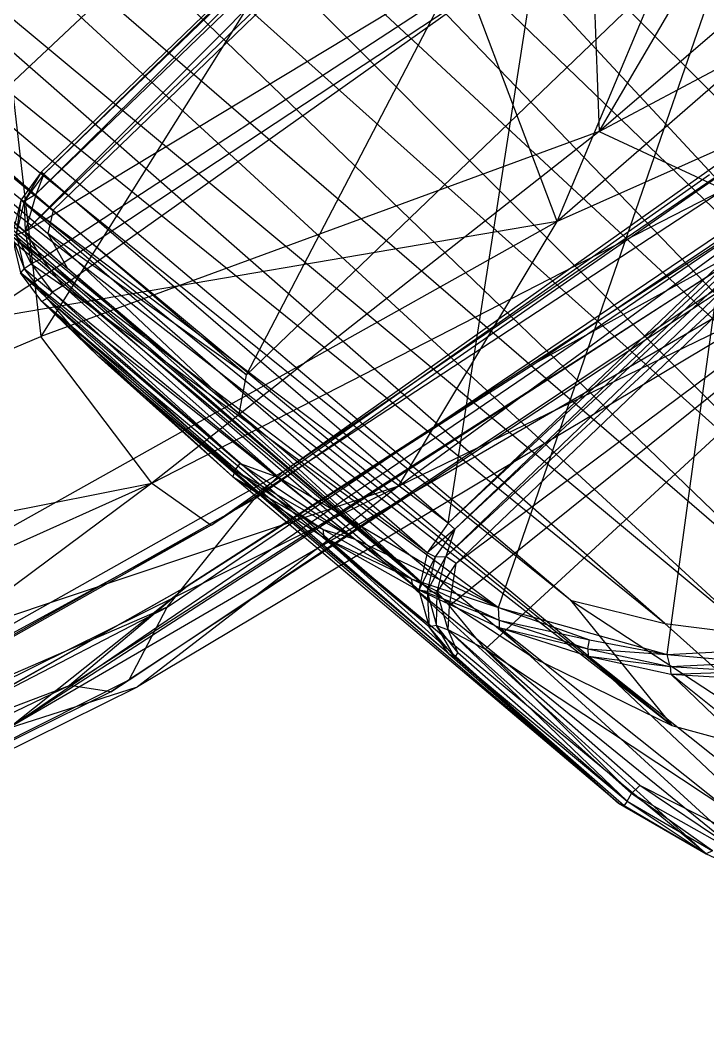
# Model space of a CAD drawing. Extents: x 11992 to 29481, y -6727 to 6811.
# Drawn here: x 17386.67 to 17411.7, y -2104.99 to -2068.35 of the extents above; entities that cross this region are included whole.
import ezdxf

# ---------------------------------------------------------------- set-up
doc = ezdxf.new("R2010")
doc.units = 0
doc.header["$MEASUREMENT"] = 0
doc.layers.get('0').update_dxf_attribs({"color": 8, "linetype": 'CONTINUOUS'})

msp = doc.modelspace()

# ---------------------------------------------------------------- linework, layer by layer
for p, q in [((17325.125, -2020.972, -2067.236), (17387.879, -2075.269, -2361.427)), ((17324.865, -2022.186, -2067.296), (17388.392, -2077.384, -2363.559)), ((17324.865, -2022.186, -2067.296), (17387.684, -2076.114, -2361.537)), ((17324.865, -2022.186, -2067.296), (17387.879, -2075.269, -2361.427)), ((17325.883, -2023.746, -2067.207), (17388.392, -2077.384, -2363.559)), ((17401.615, -2089.122, -2396.51), (17325.883, -2023.746, -2067.207)), ((17407.745, -2072.396, -1993.49), (17433.808, -2027.998, -1986.916)), ((17422.621, -2085.549, -2361.807), (17373.737, -2032.872, -2066.641)), ((17423.863, -2083.026, -2362.055), (17373.737, -2032.872, -2066.641)), ((17338.945, -2036.658, -2067.023), (17401.615, -2089.122, -2396.51)), ((17420.961, -2087.666, -2361.962), (17371.945, -2036.66, -2066.99)), ((17422.621, -2085.549, -2361.807), (17371.945, -2036.66, -2066.99)), ((17418.782, -2089.247, -2361.875), (17369.346, -2039.679, -2066.632)), ((17420.961, -2087.666, -2361.962), (17369.346, -2039.679, -2066.632)), ((17418.782, -2089.247, -2361.875), (17366.232, -2042.184, -2066.634)), ((17416.183, -2090.36, -2361.846), (17366.232, -2042.184, -2066.634)), ((17410.399, -2094.034, -2396.503), (17346.858, -2042.719, -2067.093)), ((17410.399, -2094.034, -2396.503), (17350.758, -2044.439, -2067.072)), ((17406.699, -2089.453, -2358.668), (17350.758, -2044.439, -2067.072)), ((17413.311, -2090.712, -2361.081), (17362.671, -2044.124, -2067.007)), ((17416.183, -2090.36, -2361.846), (17362.671, -2044.124, -2067.007)), ((17410.14, -2090.312, -2359.422), (17358.57, -2045.145, -2066.653)), ((17413.311, -2090.712, -2361.081), (17358.57, -2045.145, -2066.653)), ((17406.699, -2089.453, -2358.668), (17354.543, -2045.285, -2066.667)), ((17410.14, -2090.312, -2359.422), (17354.543, -2045.285, -2066.667)), ((17406.895, -2048.84, -1984.636), (17387.419, -2079.862, -1990.861)), ((17406.895, -2048.84, -1984.636), (17407.745, -2072.396, -1993.49)), ((17384.129, -2051.213, -1980.987), (17387.419, -2079.862, -1990.861)), ((17434.403, -2051.155, -2041.897), (17406.216, -2075.674, -2041.474)), ((17431.572, -2051.941, -1994.865), (17407.745, -2072.396, -1993.49)), ((17386.849, -2076.044, -2361.887), (17408.068, -2054.661, -2361.97)), ((17386.849, -2076.044, -2361.887), (17408.902, -2054.743, -2361.872)), ((17387.256, -2074.672, -2361.984), (17408.068, -2054.661, -2361.97)), ((17407.257, -2054.913, -2362.171), (17387.256, -2074.672, -2361.984)), ((17387.438, -2073.885, -2362.531), (17407.189, -2054.809, -2362.553)), ((17387.533, -2073.956, -2362.171), (17407.189, -2054.809, -2362.553)), ((17387.533, -2073.956, -2362.171), (17407.257, -2054.913, -2362.171)), ((17402.256, -2086.65, -2436.747), (17407.189, -2054.809, -2362.553)), ((17387.879, -2075.269, -2361.427), (17408.356, -2055.471, -2361.504)), ((17394.908, -2081.259, -2396.51), (17408.356, -2055.471, -2361.504)), ((17401.013, -2056.862, -2063.212), (17383.775, -2073.074, -2061.691)), ((17406.216, -2075.674, -2041.474), (17414.01, -2057.08, -2055.158)), ((17386.849, -2076.044, -2361.887), (17414.603, -2059.288, -2361.548)), ((17387.46, -2077.021, -2361.703), (17414.603, -2059.288, -2361.548)), ((17388.226, -2078.017, -2361.59), (17414.603, -2059.288, -2361.548)), ((17404.081, -2089.722, -2361.484), (17414.603, -2059.288, -2361.548)), ((17410.219, -2091.43, -2361.416), (17414.603, -2059.288, -2361.548)), ((17394.908, -2081.259, -2396.51), (17414.828, -2062.141, -2396.507)), ((17407.745, -2072.396, -1993.49), (17426.962, -2062.207, -1998.819)), ((17410.399, -2094.034, -2396.503), (17375.46, -2066.765, -2238.235)), ((17405.369, -2091.57, -2396.509), (17375.46, -2066.765, -2238.235)), ((17401.615, -2089.122, -2396.51), (17375.46, -2066.765, -2238.235)), ((17385.038, -2079.289, -2055.002), (17403.086, -2067.39, -2054.255)), ((17400.445, -2085.31, -2027.745), (17425.182, -2067.226, -2028.787)), ((17406.216, -2075.674, -2041.474), (17403.086, -2067.39, -2054.255)), ((17425.182, -2067.226, -2028.787), (17406.216, -2075.674, -2041.474)), ((17420.847, -2068.932, -2436.77), (17402.256, -2086.65, -2436.747)), ((17421.037, -2069.178, -2437.13), (17402.256, -2086.65, -2436.747)), ((17421.037, -2069.178, -2437.13), (17402.498, -2086.871, -2437.132)), ((17422.084, -2069.438, -2437.346), (17402.171, -2087.87, -2437.304)), ((17421.259, -2069.465, -2437.305), (17402.171, -2087.87, -2437.304)), ((17402.498, -2086.871, -2437.132), (17421.259, -2069.465, -2437.305)), ((17422.084, -2069.438, -2437.346), (17402.545, -2088.127, -2437.349)), ((17396.238, -2084.786, -1999.338), (17416.868, -2070.161, -1999.528)), ((17425.675, -2070.877, -2436.993), (17402.304, -2089.664, -2437.187)), ((17425.675, -2070.877, -2436.993), (17402.545, -2088.127, -2437.349)), ((17425.675, -2070.877, -2436.993), (17403.596, -2091.244, -2437.014)), ((17407.745, -2072.396, -1993.49), (17387.419, -2079.862, -1990.861)), ((17407.745, -2072.396, -1993.49), (17391.464, -2085.204, -1994.75)), ((17395.192, -2085.784, -1998.416), (17414.325, -2072.458, -1998.415)), ((17396.238, -2084.786, -1999.338), (17414.325, -2072.458, -1998.415)), ((17407.745, -2072.396, -1993.49), (17412.278, -2074.511, -1998.598)), ((17392.024, -2089.716, -1998.599), (17415.845, -2073.605, -1998.453)), ((17387.438, -2073.885, -2362.531), (17386.699, -2074.901, -2362.532)), ((17387.438, -2073.885, -2362.531), (17386.822, -2074.94, -2362.159)), ((17387.533, -2073.956, -2362.171), (17386.822, -2074.94, -2362.159)), ((17387.533, -2073.956, -2362.171), (17387.256, -2074.672, -2361.984)), ((17402.256, -2086.65, -2436.747), (17387.438, -2073.885, -2362.531)), ((17387.533, -2073.956, -2362.171), (17387.438, -2073.885, -2362.531)), ((17418.561, -2073.985, -2002.505), (17389.977, -2092.79, -2001.92)), ((17393.62, -2086.73, -1999.549), (17411.763, -2073.969, -1999.387)), ((17386.25, -2094.116, -2003.495), (17416.757, -2074.388, -2003.244)), ((17390.641, -2092.359, -1999.89), (17417.513, -2074.463, -1999.708)), ((17391.464, -2085.204, -1994.75), (17412.278, -2074.511, -1998.598)), ((17393.62, -2086.73, -1999.549), (17412.278, -2074.511, -1998.598)), ((17386.822, -2074.94, -2362.159), (17387.256, -2074.672, -2361.984)), ((17387.256, -2074.672, -2361.984), (17386.849, -2076.044, -2361.887)), ((17386.699, -2074.901, -2362.532), (17386.372, -2076.209, -2362.462)), ((17386.699, -2074.901, -2362.532), (17386.522, -2076.153, -2362.087)), ((17386.822, -2074.94, -2362.159), (17386.522, -2076.153, -2362.087)), ((17402.256, -2086.65, -2436.747), (17386.699, -2074.901, -2362.532)), ((17386.822, -2074.94, -2362.159), (17386.699, -2074.901, -2362.532)), ((17401.491, -2087.73, -2436.743), (17386.699, -2074.901, -2362.532)), ((17386.822, -2074.94, -2362.159), (17386.849, -2076.044, -2361.887)), ((17405.401, -2080.843, -2003.413), (17414.058, -2075.034, -2003.41)), ((17418.216, -2075.518, -2007.716), (17386.25, -2094.116, -2003.495)), ((17387.879, -2075.269, -2361.427), (17387.684, -2076.114, -2361.537)), ((17387.879, -2075.269, -2361.427), (17394.908, -2081.259, -2396.51)), ((17388.474, -2092.561, -2003.508), (17415.238, -2075.402, -2003.715)), ((17415.238, -2075.402, -2003.715), (17405.401, -2080.843, -2003.413)), ((17406.216, -2075.674, -2041.474), (17371.905, -2094.873, -2041.038)), ((17406.216, -2075.674, -2041.474), (17385.038, -2079.289, -2055.002)), ((17386.25, -2094.116, -2003.495), (17413.341, -2075.667, -2003.72)), ((17413.341, -2075.667, -2003.72), (17392.746, -2088.944, -2003.326)), ((17400.445, -2085.31, -2027.745), (17406.216, -2075.674, -2041.474)), ((17401.183, -2089.094, -2436.653), (17386.372, -2076.209, -2362.462)), ((17386.372, -2076.209, -2362.462), (17386.686, -2077.543, -2362.333)), ((17386.372, -2076.209, -2362.462), (17386.816, -2077.389, -2361.954)), ((17401.491, -2087.73, -2436.743), (17386.372, -2076.209, -2362.462)), ((17386.522, -2076.153, -2362.087), (17386.849, -2076.044, -2361.887)), ((17386.522, -2076.153, -2362.087), (17386.816, -2077.389, -2361.954)), ((17386.522, -2076.153, -2362.087), (17387.068, -2077.222, -2361.768)), ((17386.849, -2076.044, -2361.887), (17387.46, -2077.021, -2361.703)), ((17386.849, -2076.044, -2361.887), (17387.068, -2077.222, -2361.768)), ((17387.684, -2076.114, -2361.537), (17388.392, -2077.384, -2363.559)), ((17394.645, -2082.691, -2396.512), (17387.684, -2076.114, -2361.537)), ((17394.908, -2081.259, -2396.51), (17387.684, -2076.114, -2361.537)), ((17387.46, -2077.021, -2361.703), (17387.068, -2077.222, -2361.768)), ((17387.46, -2077.021, -2361.703), (17388.226, -2078.017, -2361.59)), ((17386.816, -2077.389, -2361.954), (17386.686, -2077.543, -2362.333)), ((17386.816, -2077.389, -2361.954), (17387.068, -2077.222, -2361.768)), ((17387.651, -2078.484, -2361.833), (17386.816, -2077.389, -2361.954)), ((17386.816, -2077.389, -2361.954), (17387.854, -2078.245, -2361.649)), ((17387.068, -2077.222, -2361.768), (17388.226, -2078.017, -2361.59)), ((17387.068, -2077.222, -2361.768), (17387.854, -2078.245, -2361.649)), ((17401.615, -2089.122, -2396.51), (17388.392, -2077.384, -2363.559)), ((17394.645, -2082.691, -2396.512), (17388.392, -2077.384, -2363.559)), ((17401.183, -2089.094, -2436.653), (17386.686, -2077.543, -2362.333)), ((17387.651, -2078.484, -2361.833), (17386.686, -2077.543, -2362.333)), ((17387.464, -2078.584, -2362.236), (17386.686, -2077.543, -2362.333)), ((17401.554, -2090.424, -2436.501), (17386.686, -2077.543, -2362.333)), ((17388.226, -2078.017, -2361.59), (17387.854, -2078.245, -2361.649)), ((17388.226, -2078.017, -2361.59), (17404.081, -2089.722, -2361.484)), ((17388.226, -2078.017, -2361.59), (17396.085, -2084.999, -2361.53)), ((17387.651, -2078.484, -2361.833), (17387.464, -2078.584, -2362.236)), ((17387.651, -2078.484, -2361.833), (17387.854, -2078.245, -2361.649)), ((17387.651, -2078.484, -2361.833), (17388.871, -2079.898, -2362.133)), ((17387.651, -2078.484, -2361.833), (17394.487, -2084.741, -2361.796)), ((17387.651, -2078.484, -2361.833), (17394.678, -2084.488, -2361.608)), ((17387.854, -2078.245, -2361.649), (17396.085, -2084.999, -2361.53)), ((17387.854, -2078.245, -2361.649), (17394.678, -2084.488, -2361.608)), ((17415.032, -2078.227, -2018.208), (17390.938, -2092.609, -2017.483)), ((17400.445, -2085.31, -2027.745), (17415.032, -2078.227, -2018.208)), ((17387.464, -2078.584, -2362.236), (17389.528, -2080.592, -2362.625)), ((17401.554, -2090.424, -2436.501), (17387.464, -2078.584, -2362.236)), ((17387.464, -2078.584, -2362.236), (17388.871, -2079.898, -2362.133)), ((17402.279, -2091.409, -2436.034), (17387.464, -2078.584, -2362.236)), ((17359.898, -2091.437, -1990.986), (17387.419, -2079.862, -1990.861)), ((17391.464, -2085.204, -1994.75), (17387.419, -2079.862, -1990.861)), ((17389.528, -2080.592, -2362.625), (17388.871, -2079.898, -2362.133)), ((17388.871, -2079.898, -2362.133), (17394.487, -2084.741, -2361.796)), ((17388.871, -2079.898, -2362.133), (17394.418, -2084.965, -2362.178)), ((17389.528, -2080.592, -2362.625), (17394.418, -2084.965, -2362.178)), ((17402.279, -2091.409, -2436.034), (17389.528, -2080.592, -2362.625)), ((17408.445, -2096.85, -2435.902), (17389.528, -2080.592, -2362.625)), ((17392.747, -2088.944, -2003.326), (17405.401, -2080.843, -2003.413)), ((17394.645, -2082.691, -2396.512), (17394.908, -2081.259, -2396.51)), ((17401.615, -2089.122, -2396.51), (17394.645, -2082.691, -2396.512)), ((17396.238, -2084.786, -1999.338), (17375.696, -2096.333, -1999.617)), ((17394.487, -2084.741, -2361.796), (17394.418, -2084.965, -2362.178)), ((17394.487, -2084.741, -2361.796), (17394.678, -2084.488, -2361.608)), ((17394.487, -2084.741, -2361.796), (17397.696, -2086.886, -2361.753)), ((17394.487, -2084.741, -2361.796), (17398.825, -2087.22, -2361.559)), ((17394.678, -2084.488, -2361.608), (17396.085, -2084.999, -2361.53)), ((17394.678, -2084.488, -2361.608), (17398.825, -2087.22, -2361.559)), ((17396.238, -2084.786, -1999.338), (17395.192, -2085.784, -1998.416)), ((17394.418, -2084.965, -2362.178), (17397.711, -2087.168, -2362.14)), ((17394.418, -2084.965, -2362.178), (17397.696, -2086.886, -2361.753)), ((17408.445, -2096.85, -2435.902), (17394.418, -2084.965, -2362.178)), ((17396.085, -2084.999, -2361.53), (17404.081, -2089.722, -2361.484)), ((17396.085, -2084.999, -2361.53), (17398.825, -2087.22, -2361.559)), ((17358.362, -2100.01, -1994.933), (17391.464, -2085.204, -1994.75)), ((17359.898, -2091.437, -1990.986), (17391.464, -2085.204, -1994.75)), ((17363.568, -2103.566, -2026.667), (17400.445, -2085.31, -2027.745)), ((17400.445, -2085.31, -2027.745), (17371.905, -2094.873, -2041.038)), ((17391.464, -2085.204, -1994.75), (17376.392, -2096.42, -1998.745)), ((17400.445, -2085.31, -2027.745), (17390.938, -2092.609, -2017.483)), ((17391.464, -2085.204, -1994.75), (17393.62, -2086.73, -1999.549)), ((17395.192, -2085.784, -1998.416), (17375.612, -2096.818, -1998.7)), ((17392.024, -2089.716, -1998.599), (17395.192, -2085.784, -1998.416)), ((17393.62, -2086.73, -1999.549), (17376.392, -2096.42, -1998.745)), ((17393.62, -2086.73, -1999.549), (17376.44, -2096.067, -1999.651)), ((17397.696, -2086.886, -2361.753), (17397.711, -2087.168, -2362.14)), ((17397.696, -2086.886, -2361.753), (17400.9, -2088.679, -2361.732)), ((17397.696, -2086.886, -2361.753), (17398.825, -2087.22, -2361.559)), ((17402.256, -2086.65, -2436.747), (17401.491, -2087.73, -2436.743)), ((17402.498, -2086.871, -2437.132), (17401.491, -2087.73, -2436.743)), ((17402.498, -2086.871, -2437.132), (17401.774, -2087.88, -2437.117)), ((17402.498, -2086.871, -2437.132), (17402.171, -2087.87, -2437.304)), ((17402.498, -2086.871, -2437.132), (17402.256, -2086.65, -2436.747)), ((17397.711, -2087.168, -2362.14), (17400.969, -2088.981, -2362.117)), ((17397.711, -2087.168, -2362.14), (17400.9, -2088.679, -2361.732)), ((17411.641, -2098.689, -2436.284), (17397.711, -2087.168, -2362.14)), ((17408.445, -2096.85, -2435.902), (17397.711, -2087.168, -2362.14)), ((17400.9, -2088.679, -2361.732), (17398.825, -2087.22, -2361.559)), ((17398.825, -2087.22, -2361.559), (17404.081, -2089.722, -2361.484)), ((17401.491, -2087.73, -2436.743), (17401.183, -2089.094, -2436.653)), ((17401.774, -2087.88, -2437.117), (17401.183, -2089.094, -2436.653)), ((17401.485, -2089.148, -2437.029), (17402.171, -2087.87, -2437.304)), ((17401.774, -2087.88, -2437.117), (17401.485, -2089.148, -2437.029)), ((17401.774, -2087.88, -2437.117), (17401.491, -2087.73, -2436.743)), ((17401.774, -2087.88, -2437.117), (17402.171, -2087.87, -2437.304)), ((17401.844, -2089.172, -2437.207), (17402.171, -2087.87, -2437.304)), ((17402.545, -2088.127, -2437.349), (17402.171, -2087.87, -2437.304)), ((17401.844, -2089.172, -2437.207), (17402.545, -2088.127, -2437.349)), ((17402.304, -2089.664, -2437.187), (17402.545, -2088.127, -2437.349)), ((17400.9, -2088.679, -2361.732), (17400.969, -2088.981, -2362.117)), ((17400.9, -2088.679, -2361.732), (17404.105, -2090.183, -2361.703)), ((17400.9, -2088.679, -2361.732), (17404.081, -2089.722, -2361.484)), ((17392.746, -2088.944, -2003.326), (17382.07, -2094.982, -2003.305)), ((17392.747, -2088.944, -2003.326), (17382.07, -2094.982, -2003.305)), ((17386.25, -2094.116, -2003.495), (17392.746, -2088.944, -2003.326)), ((17392.747, -2088.944, -2003.326), (17388.474, -2092.561, -2003.508)), ((17411.641, -2098.689, -2436.284), (17400.969, -2088.981, -2362.117)), ((17400.969, -2088.981, -2362.117), (17404.105, -2090.447, -2362.088)), ((17400.969, -2088.981, -2362.117), (17404.105, -2090.183, -2361.703)), ((17414.617, -2100.084, -2436.267), (17400.969, -2088.981, -2362.117)), ((17401.183, -2089.094, -2436.653), (17401.554, -2090.424, -2436.501)), ((17401.485, -2089.148, -2437.029), (17401.183, -2089.094, -2436.653)), ((17401.485, -2089.148, -2437.029), (17401.554, -2090.424, -2436.501)), ((17401.485, -2089.148, -2437.029), (17401.826, -2090.381, -2436.882)), ((17401.485, -2089.148, -2437.029), (17401.844, -2089.172, -2437.207)), ((17405.369, -2091.57, -2396.509), (17401.615, -2089.122, -2396.51)), ((17401.826, -2090.381, -2436.882), (17401.844, -2089.172, -2437.207)), ((17402.256, -2090.536, -2437.009), (17401.844, -2089.172, -2437.207)), ((17402.304, -2089.664, -2437.187), (17401.844, -2089.172, -2437.207)), ((17406.699, -2089.453, -2358.668), (17410.399, -2094.034, -2396.503)), ((17406.699, -2089.453, -2358.668), (17415.972, -2095.545, -2396.51)), ((17406.699, -2089.453, -2358.668), (17410.14, -2090.312, -2359.422)), ((17365.881, -2103.243, -1998.849), (17392.024, -2089.716, -1998.599)), ((17392.024, -2089.716, -1998.599), (17375.612, -2096.818, -1998.7)), ((17390.641, -2092.359, -1999.89), (17392.024, -2089.716, -1998.599)), ((17402.256, -2090.536, -2437.009), (17402.304, -2089.664, -2437.187)), ((17403.596, -2091.244, -2437.014), (17402.304, -2089.664, -2437.187)), ((17404.105, -2090.183, -2361.703), (17404.081, -2089.722, -2361.484)), ((17404.081, -2089.722, -2361.484), (17410.219, -2091.43, -2361.416)), ((17404.081, -2089.722, -2361.484), (17407.394, -2090.901, -2361.484)), ((17404.105, -2090.183, -2361.703), (17404.105, -2090.447, -2362.088)), ((17404.105, -2090.183, -2361.703), (17407.331, -2091.225, -2361.667)), ((17404.105, -2090.183, -2361.703), (17407.394, -2090.901, -2361.484)), ((17401.826, -2090.381, -2436.882), (17401.554, -2090.424, -2436.501)), ((17402.279, -2091.409, -2436.034), (17401.554, -2090.424, -2436.501)), ((17402.493, -2091.538, -2436.455), (17401.554, -2090.424, -2436.501)), ((17401.826, -2090.381, -2436.882), (17402.256, -2090.536, -2437.009)), ((17402.603, -2091.363, -2436.774), (17401.826, -2090.381, -2436.882)), ((17402.493, -2091.538, -2436.455), (17401.826, -2090.381, -2436.882)), ((17403.596, -2091.244, -2437.014), (17402.256, -2090.536, -2437.009)), ((17402.603, -2091.363, -2436.774), (17402.256, -2090.536, -2437.009)), ((17408.919, -2096.49, -2436.916), (17402.256, -2090.536, -2437.009)), ((17408.767, -2096.774, -2436.729), (17402.256, -2090.536, -2437.009)), ((17414.617, -2100.084, -2436.267), (17404.105, -2090.447, -2362.088)), ((17404.105, -2090.447, -2362.088), (17407.341, -2091.492, -2362.052)), ((17404.105, -2090.447, -2362.088), (17407.331, -2091.225, -2361.667)), ((17417.804, -2101.384, -2436.243), (17404.105, -2090.447, -2362.088)), ((17410.14, -2090.312, -2359.422), (17415.972, -2095.545, -2396.51)), ((17410.14, -2090.312, -2359.422), (17413.311, -2090.712, -2361.081)), ((17407.331, -2091.225, -2361.667), (17407.394, -2090.901, -2361.484)), ((17407.394, -2090.901, -2361.484), (17410.219, -2091.43, -2361.416)), ((17402.603, -2091.363, -2436.774), (17402.493, -2091.538, -2436.455)), ((17402.603, -2091.363, -2436.774), (17408.767, -2096.774, -2436.729)), ((17417.135, -2100.217, -2436.89), (17403.596, -2091.244, -2437.014)), ((17408.919, -2096.49, -2436.916), (17403.596, -2091.244, -2437.014)), ((17409.222, -2096.205, -2436.971), (17403.596, -2091.244, -2437.014)), ((17407.331, -2091.225, -2361.667), (17407.341, -2091.492, -2362.052)), ((17407.331, -2091.225, -2361.667), (17410.333, -2091.878, -2361.631)), ((17407.331, -2091.225, -2361.667), (17410.219, -2091.43, -2361.416)), ((17410.219, -2091.43, -2361.416), (17414.71, -2091.194, -2361.317)), ((17402.279, -2091.409, -2436.034), (17408.445, -2096.85, -2435.902)), ((17402.279, -2091.409, -2436.034), (17402.493, -2091.538, -2436.455)), ((17402.493, -2091.538, -2436.455), (17408.445, -2096.85, -2435.902)), ((17402.493, -2091.538, -2436.455), (17408.767, -2096.774, -2436.729)), ((17402.493, -2091.538, -2436.455), (17408.657, -2096.926, -2436.401)), ((17410.399, -2094.034, -2396.503), (17405.369, -2091.57, -2396.509)), ((17420.823, -2102.233, -2436.219), (17407.341, -2091.492, -2362.052)), ((17417.804, -2101.384, -2436.243), (17407.341, -2091.492, -2362.052)), ((17407.341, -2091.492, -2362.052), (17410.349, -2092.147, -2362.014)), ((17407.341, -2091.492, -2362.052), (17410.333, -2091.878, -2361.631)), ((17410.219, -2091.43, -2361.416), (17413.292, -2091.718, -2361.399)), ((17410.333, -2091.878, -2361.631), (17410.219, -2091.43, -2361.416)), ((17410.333, -2091.878, -2361.631), (17413.292, -2091.718, -2361.399)), ((17410.333, -2091.878, -2361.631), (17410.349, -2092.147, -2362.014)), ((17410.333, -2091.878, -2361.631), (17413.34, -2092.059, -2361.58)), ((17410.349, -2092.147, -2362.014), (17413.34, -2092.059, -2361.58)), ((17365.731, -2104.881, -1999.94), (17390.641, -2092.359, -1999.89)), ((17389.977, -2092.79, -2001.92), (17390.641, -2092.359, -1999.89)), ((17420.823, -2102.233, -2436.219), (17410.349, -2092.147, -2362.014)), ((17410.349, -2092.147, -2362.014), (17413.39, -2092.335, -2361.959)), ((17423.596, -2102.801, -2436.198), (17410.349, -2092.147, -2362.014)), ((17388.474, -2092.561, -2003.508), (17363.463, -2104.63, -2003.413)), ((17389.977, -2092.79, -2001.92), (17365.294, -2104.988, -2001.854)), ((17372.205, -2101.908, -2013.745), (17390.938, -2092.609, -2017.483)), ((17382.07, -2094.982, -2003.305), (17388.474, -2092.561, -2003.508)), ((17386.25, -2094.116, -2003.495), (17390.938, -2092.609, -2017.483)), ((17389.977, -2092.79, -2001.92), (17388.474, -2092.561, -2003.508)), ((17415.972, -2095.545, -2396.51), (17410.399, -2094.034, -2396.503)), ((17408.767, -2096.774, -2436.729), (17408.919, -2096.49, -2436.916)), ((17408.919, -2096.49, -2436.916), (17409.222, -2096.205, -2436.971)), ((17411.869, -2098.584, -2436.67), (17408.919, -2096.49, -2436.916)), ((17413.398, -2099.025, -2436.85), (17408.919, -2096.49, -2436.916)), ((17417.135, -2100.217, -2436.89), (17409.222, -2096.205, -2436.971)), ((17413.398, -2099.025, -2436.85), (17409.222, -2096.205, -2436.971)), ((17408.445, -2096.85, -2435.902), (17411.641, -2098.689, -2436.284)), ((17408.445, -2096.85, -2435.902), (17408.657, -2096.926, -2436.401)), ((17408.767, -2096.774, -2436.729), (17408.657, -2096.926, -2436.401)), ((17408.767, -2096.774, -2436.729), (17411.641, -2098.689, -2436.284)), ((17408.767, -2096.774, -2436.729), (17411.869, -2098.584, -2436.67)), ((17408.657, -2096.926, -2436.401), (17411.641, -2098.689, -2436.284)), ((17411.869, -2098.584, -2436.67), (17411.641, -2098.689, -2436.284)), ((17411.641, -2098.689, -2436.284), (17414.617, -2100.084, -2436.267))]:
    msp.add_line(p, q)

doc.saveas('drawing.dxf')
